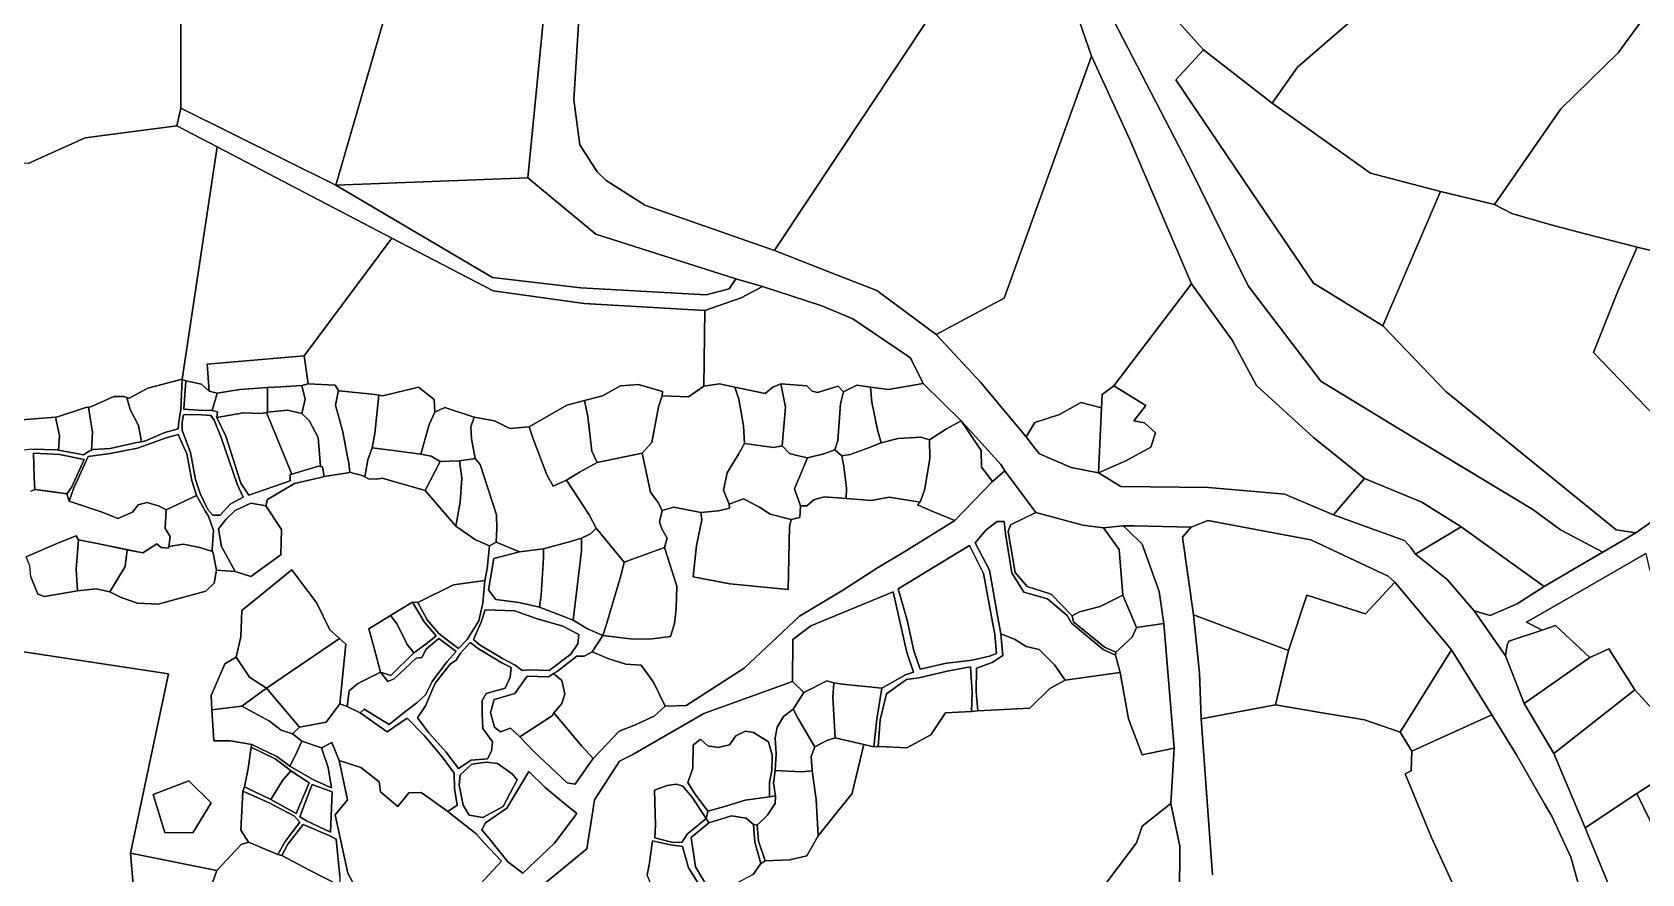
# Model space of a CAD drawing. Extents: x 542555 to 550520, y 1840485 to 1846995.
# Drawn here: x 547141.3 to 547558.7, y 1841483.7 to 1841702.1 of the extents above; entities that cross this region are included whole.
import ezdxf

# ---------------------------------------------------------------- set-up
doc = ezdxf.new("R2010")
doc.units = 0
doc.layers.add('Level 30', color=7, linetype='Continuous')

msp = doc.modelspace()

# ---------------------------------------------------------------- linework, layer by layer
at = {"layer": 'Level 30'}
for points in [[(547469.4, 1841693.05), (547462.83, 1841683.69), (547445.04, 1841697.53), (547431.75, 1841712.38), (547418.9, 1841729.11), (547439.55, 1841739.29), (547443.92, 1841746.1), (547463.55, 1841745.34), (547478.51, 1841751.65), (547480.71, 1841764.69), (547486.27, 1841768.24), (547498.03, 1841772.36), (547502.6, 1841760.8), (547507.49, 1841758.94), (547517.17, 1841738.25), (547502.36, 1841724.48), (547486.57, 1841707.92)], [(547537.66, 1841682.23), (547520.51, 1841657.37), (547506.45, 1841660.73), (547488.35, 1841665.53), (547462.83, 1841683.69), (547469.4, 1841693.05), (547486.57, 1841707.92), (547502.36, 1841724.48), (547517.17, 1841738.25), (547528.83, 1841736.69), (547537.81, 1841746.08), (547552.45, 1841736.57), (547571.64, 1841722.09), (547562.63, 1841710.69), (547552.53, 1841696.76)], [(547334.2419, 1841646.1311), (547333.81, 1841645.48), (547300.18, 1841657.24), (547300.1195, 1841657.2786), (547290.15, 1841663.64), (547287.83, 1841665.89), (547283.29, 1841672.9), (547281.73, 1841684.57), (547284.1, 1841722.54), (547310.6, 1841734.8), (547342.53, 1841722.97), (547362.21, 1841718.19), (547361.54, 1841739.19), (547368.69, 1841738.69), (547381.28, 1841743.89), (547395.73, 1841743.39), (547397.34, 1841741.25)], [(547181.95, 1841739.06), (547179.83, 1841722.5), (547179.82, 1841682.4), (547178.8, 1841677.82), (547155.03, 1841674.68), (547140.29, 1841668.06), (547107.92, 1841670.84), (547091.6, 1841674.66), (547113.89, 1841706.18), (547123.53, 1841727.73), (547130.21, 1841735.71)], [(547393.3, 1841633.13), (547375.67, 1841623.64), (547360.34, 1841635.07), (547349.8765, 1841639.1757), (547333.81, 1841645.48), (547334.2419, 1841646.1311), (547397.34, 1841741.25), (547401.34, 1841738.3), (547415.99, 1841695.92)], [(547586.75, 1841740.06), (547597.66, 1841726.69), (547609.06, 1841711.32), (547603.03, 1841707.77), (547597.8, 1841705.19), (547593.24, 1841699.81), (547590.44, 1841696.43), (547582.75, 1841682.58), (547576.02, 1841671.16), (547568.74, 1841643.68), (547557.51, 1841646.32), (547543.69, 1841649.86), (547534.85, 1841652.22), (547524.99, 1841655.06), (547520.51, 1841657.37), (547537.66, 1841682.23), (547552.53, 1841696.76), (547562.63, 1841710.69), (547571.64, 1841722.09)], [(547236.27, 1841718.56), (547220.01, 1841662.39), (547179.82, 1841682.4), (547179.83, 1841722.5), (547205.96, 1841719.84), (547206.28, 1841724.12)], [(547236.27, 1841718.56), (547273.94, 1841706.57), (547269.84, 1841664.35), (547220.01, 1841662.39)], [(547441.92, 1841636.82), (547421.77, 1841610.34), (547418.73, 1841608.09), (547418.6, 1841604.66), (547413.25, 1841605.99), (547407.7, 1841602.93), (547401.32, 1841600.82), (547399.03, 1841597.08), (547387.17, 1841611.26), (547375.67, 1841623.64), (547393.3, 1841633.13), (547415.99, 1841695.92), (547426.14, 1841673.87)], [(547506.45, 1841660.73), (547491.55, 1841625.91), (547473.56, 1841636.95), (547457.61, 1841660.44), (547437.87, 1841689.7), (547445.04, 1841697.53), (547462.83, 1841683.69), (547488.35, 1841665.53)], [(547323.74, 1841638.12), (547330.64, 1841636.11), (547325.18, 1841633.15), (547315.72, 1841629.91), (547284.4, 1841631.73), (547260.86, 1841634.98), (547234.58, 1841648.7), (547189.3, 1841672.34), (547178.8, 1841677.82), (547179.82, 1841682.4), (547220.01, 1841662.39), (547260.67, 1841638.48), (547283.59, 1841635.76), (547316.1, 1841633.95), (547322.01, 1841635.48)], [(547234.58, 1841648.7), (547211.8, 1841618.12), (547186.66, 1841616.01), (547187.15, 1841608.92), (547185.18, 1841610.79), (547181.14, 1841611.64), (547180.15, 1841612.04), (547189.3, 1841672.34)], [(547323.74, 1841638.12), (547322.01, 1841635.48), (547316.1, 1841633.95), (547283.59, 1841635.76), (547260.67, 1841638.48), (547220.01, 1841662.39), (547269.84, 1841664.35), (547287.45, 1841649.71)], [(547557.51, 1841646.32), (547552.44, 1841634.87), (547546.14, 1841618.99), (547564.42, 1841600.04), (547571.74, 1841595.56), (547574.99, 1841589.67), (547572.82, 1841580.72), (547566.76, 1841578.93), (547557.11, 1841572.16), (547552.06, 1841573.02), (547507.85, 1841608.85), (547491.55, 1841625.91), (547506.45, 1841660.73), (547520.51, 1841657.37), (547524.99, 1841655.06), (547534.85, 1841652.22), (547543.69, 1841649.86)], [(547315.72, 1841629.91), (547315.47, 1841610.25), (547311.49, 1841607.52), (547304.69, 1841607.73), (547304.75, 1841608.86), (547298.49, 1841610.7), (547293.86, 1841610.31), (547289.16, 1841607.74), (547284.52, 1841606.58), (547279.98, 1841605.29), (547270.2, 1841599.67), (547265.18, 1841599.28), (547261.21, 1841601.24), (547255.89, 1841602.2), (547248.28, 1841604.74), (547245.68, 1841603.54), (547245.57, 1841606.79), (547241.47, 1841609.97), (547232.21, 1841607.71), (547231.22, 1841607.89), (547230.25, 1841608.06), (547220.94, 1841609.04), (547220.75, 1841609.2), (547220.56, 1841609.37), (547219.86, 1841610.56), (547212.85, 1841610.9), (547211.8, 1841618.12), (547234.58, 1841648.7), (547260.86, 1841634.98), (547284.4, 1841631.73)], [(547635.38, 1841604.16), (547635.1, 1841600.86), (547631.46, 1841587.15), (547627.13, 1841582.62), (547622.93, 1841580.98), (547620.76, 1841567.5), (547584.35, 1841578.54), (547572.82, 1841580.72), (547574.99, 1841589.67), (547571.74, 1841595.56), (547564.42, 1841600.04), (547546.14, 1841618.99), (547552.44, 1841634.87), (547557.51, 1841646.32), (547568.74, 1841643.68), (547577.36, 1841641.57), (547591.26, 1841637.88), (547608.34, 1841632.83), (547616.19, 1841629.4), (547625.74, 1841618.31)], [(547369.3074, 1841617.056), (547372.36, 1841610.96), (547363.33, 1841609.42), (547358.65, 1841609.98), (547355.13, 1841610.51), (547351.66, 1841608.81), (547350.26, 1841610.29), (547344.91, 1841608.61), (547343.59, 1841608.97), (547342.14, 1841610.31), (547335.44, 1841610.88), (547333.38, 1841610.03), (547331.38, 1841608.39), (547323.52, 1841610.03), (547319.49, 1841610.89), (547315.47, 1841610.25), (547315.72, 1841629.91), (547325.18, 1841633.15), (547330.64, 1841636.11), (547346.04, 1841631.11), (547354.13, 1841627.7), (547368.0126, 1841618.3236), (547369.01, 1841617.65)], [(547479.6125, 1841577.9453), (547478.72, 1841576.9), (547466.9173, 1841581.9248), (547466.13, 1841582.26), (547460.3515, 1841582.7481), (547454.2813, 1841583.2609), (547446.36, 1841583.93), (547423.63, 1841584.2), (547417.79, 1841587.73), (547424.88, 1841590.88), (547431.4, 1841594.47), (547432.62, 1841598.18), (547429.71, 1841600.78), (547426.96, 1841601.26), (547430.12, 1841605.28), (547421.77, 1841610.34), (547441.92, 1841636.82), (547452.45, 1841622.19), (547458.77, 1841610.42), (547473.59, 1841596.91), (547486.78, 1841586.34)], [(547212.85, 1841610.9), (547211.18, 1841610.46), (547205.79, 1841610.08), (547202.29, 1841609.9), (547195.17, 1841609.36), (547189.27, 1841608.47), (547187.15, 1841608.92), (547186.66, 1841616.01), (547211.8, 1841618.12)], [(547165.86, 1841607.35), (547166.44, 1841607.17), (547171.32, 1841609.76), (547180.15, 1841612.04), (547180, 1841608.29), (547179.81, 1841604.11), (547179.35, 1841601.09), (547179.19, 1841599.17), (547175.7, 1841598.2), (547170.64, 1841596.05), (547169.64, 1841595.85), (547168.88, 1841600.08), (547166.69, 1841604.24)], [(547189.27, 1841608.47), (547187.99, 1841603.98), (547184.34, 1841604.02), (547180.65, 1841604.28), (547181.14, 1841611.64), (547185.18, 1841610.79), (547187.15, 1841608.92)], [(547202.29, 1841609.9), (547202.29, 1841603.47), (547202.06, 1841603.45), (547200.77, 1841603.2), (547196.08, 1841603.37), (547189.21, 1841602.16), (547189.33, 1841603.56), (547187.99, 1841603.98), (547189.27, 1841608.47), (547195.17, 1841609.36)], [(547211.18, 1841610.46), (547212.09, 1841606.87), (547211.23, 1841603.14), (547207.52, 1841604.03), (547202.29, 1841603.47), (547202.29, 1841609.9), (547205.79, 1841610.08)], [(547223.13, 1841587.73), (547216.98, 1841586.84), (547216.6, 1841589.33), (547216.1, 1841589.39), (547215.43, 1841596.95), (547213.15, 1841601.35), (547211.23, 1841603.14), (547212.09, 1841606.87), (547211.18, 1841610.46), (547212.85, 1841610.9), (547219.86, 1841610.56), (547220.56, 1841609.37), (547220.75, 1841609.2), (547219.98, 1841605.34), (547221.81, 1841598.41), (547222.9, 1841592.82), (547223.44, 1841590.28), (547223.67, 1841587.95)], [(547220.75, 1841609.2), (547220.94, 1841609.04), (547230.25, 1841608.06), (547231.22, 1841607.89), (547230.14, 1841597.99), (547229.43, 1841594.27), (547228.35, 1841591.14), (547227.54, 1841586.69), (547226.57, 1841587.18), (547224.15, 1841587.79), (547223.67, 1841587.95), (547223.44, 1841590.28), (547222.9, 1841592.82), (547221.81, 1841598.41), (547219.98, 1841605.34)], [(547231.22, 1841607.89), (547232.21, 1841607.71), (547241.47, 1841609.97), (547245.57, 1841606.79), (547245.68, 1841603.54), (547244.22, 1841600.33), (547242.04, 1841592.61), (547234.31, 1841593.69), (547229.43, 1841594.27), (547230.14, 1841597.99)], [(547284.52, 1841606.58), (547289.16, 1841607.74), (547293.86, 1841610.31), (547298.49, 1841610.7), (547304.75, 1841608.86), (547304.69, 1841607.73), (547303.73, 1841604.9), (547302.02, 1841595.67), (547299.47, 1841592.88), (547287.79, 1841590.45), (547286.38, 1841593.36), (547285.35, 1841602.38)], [(547320.54, 1841583.29), (547322.06, 1841579.65), (547322.08, 1841578.56), (547319.25, 1841577.94), (547314.72, 1841577.48), (547307.67, 1841578.87), (547304.69, 1841577.96), (547303.53, 1841580.14), (547301.62, 1841582.74), (547299.47, 1841592.88), (547302.02, 1841595.67), (547303.73, 1841604.9), (547304.69, 1841607.73), (547311.49, 1841607.52), (547315.47, 1841610.25), (547319.49, 1841610.89), (547323.52, 1841610.03), (547324.52, 1841606.92), (547325.77, 1841599.93), (547325.99, 1841595.35), (547324.48, 1841592.6), (547321.48, 1841587.81)], [(547335.44, 1841610.88), (547336.6, 1841604.85), (547335.75, 1841594.78), (547333.51, 1841594.31), (547325.99, 1841595.35), (547325.77, 1841599.93), (547324.52, 1841606.92), (547323.52, 1841610.03), (547331.38, 1841608.39), (547333.38, 1841610.03)], [(547335.44, 1841610.88), (547342.14, 1841610.31), (547343.59, 1841608.97), (547344.91, 1841608.61), (547350.26, 1841610.29), (547351.66, 1841608.81), (547350.86, 1841605.69), (547350.19, 1841596.18), (547349.39, 1841593.71), (547346.6, 1841592.71), (547342.36, 1841591.64), (547340.03, 1841592.18), (547337.69, 1841592.78), (547335.75, 1841594.78), (547336.6, 1841604.85)], [(547353.4, 1841592.5), (547351.22, 1841592.17), (547349.39, 1841593.71), (547350.19, 1841596.18), (547350.86, 1841605.69), (547351.66, 1841608.81), (547355.13, 1841610.51), (547358.65, 1841609.98), (547359.01, 1841606.15), (547360.48, 1841598.89), (547361.44, 1841595.58), (547358.16, 1841594.26)], [(547378.4, 1841599.17), (547373.99, 1841596.32), (547371.71, 1841597.05), (547365.85, 1841596.66), (547361.44, 1841595.58), (547360.48, 1841598.89), (547359.01, 1841606.15), (547358.65, 1841609.98), (547363.33, 1841609.42), (547372.36, 1841610.96), (547382.22, 1841601.27)], [(547421.77, 1841610.34), (547430.12, 1841605.28), (547426.96, 1841601.26), (547429.71, 1841600.78), (547432.62, 1841598.18), (547431.4, 1841594.47), (547424.88, 1841590.88), (547417.79, 1841587.73), (547418.6, 1841604.66), (547418.73, 1841608.09)], [(547155.89, 1841604.81), (547156.9, 1841598.2), (547156.68, 1841593.63), (547156.09, 1841593.36), (547154.6, 1841592.47), (547148.13, 1841593.63), (547148.35, 1841597.42), (547147.38, 1841602.25), (547147.85, 1841602.26), (547155.23, 1841604.76)], [(547165.86, 1841607.35), (547166.69, 1841604.24), (547168.88, 1841600.08), (547169.64, 1841595.85), (547168.41, 1841595.6), (547161.49, 1841594.07), (547157.13, 1841593.83), (547156.68, 1841593.63), (547156.9, 1841598.2), (547155.89, 1841604.81), (547156.47, 1841604.86), (547162.43, 1841607.59), (547165.1, 1841607.58)], [(547211.23, 1841603.14), (547213.15, 1841601.35), (547215.43, 1841596.95), (547216.1, 1841589.39), (547215.55, 1841589.46), (547208.63, 1841587.43), (547202.06, 1841603.45), (547202.29, 1841603.47), (547207.52, 1841604.03)], [(547256.19, 1841591.53), (547252.08, 1841590.86), (547247.07, 1841590.67), (547244.72, 1841592.06), (547242.04, 1841592.61), (547244.22, 1841600.33), (547245.68, 1841603.54), (547248.28, 1841604.74), (547255.89, 1841602.2), (547255.05, 1841599.69), (547255.26, 1841596.59)], [(547283.25, 1841587.98), (547279.89, 1841585.88), (547276.43, 1841584.34), (547274.75, 1841587.29), (547271.25, 1841596.6), (547270.2, 1841599.67), (547279.98, 1841605.29), (547284.52, 1841606.58), (547285.35, 1841602.38), (547286.38, 1841593.36), (547287.79, 1841590.45)], [(547418.6, 1841604.66), (547417.79, 1841587.73), (547410.73, 1841589.17), (547402.49, 1841592.66), (547401.22, 1841594.25), (547399.03, 1841597.08), (547401.32, 1841600.82), (547407.7, 1841602.93), (547413.25, 1841605.99)], [(547148.35, 1841597.42), (547148.13, 1841593.63), (547147.74, 1841593.74), (547141.18, 1841593.89), (547137.75, 1841593.49), (547137.46, 1841601.44), (547147.38, 1841602.25)], [(547194.42, 1841584.87), (547196.02, 1841581.43), (547192.63, 1841579.6), (547190.04, 1841576.8), (547188.14, 1841576.81), (547186.88, 1841578.3), (547184.88, 1841582.41), (547183.68, 1841586.08), (547182.37, 1841593.02), (547180.23, 1841598.83), (547180.21, 1841601.03), (547180.57, 1841602.85), (547183.99, 1841602.95), (547187.64, 1841602.65), (547188.5, 1841601.47), (547190.28, 1841596.98)], [(547196.02, 1841581.43), (547194.42, 1841584.87), (547190.28, 1841596.98), (547188.5, 1841601.47), (547187.64, 1841602.65), (547183.99, 1841602.95), (547180.57, 1841602.85), (547180.21, 1841601.03), (547180.23, 1841598.83), (547182.37, 1841593.02), (547183.68, 1841586.08), (547184.88, 1841582.41), (547186.88, 1841578.3), (547188.14, 1841576.81), (547190.04, 1841576.8), (547192.63, 1841579.6)], [(547202.06, 1841603.45), (547208.63, 1841587.43), (547208.22, 1841587.31), (547208.23, 1841585.67), (547197.51, 1841582.01), (547195.37, 1841585.11), (547191.47, 1841597.25), (547189.21, 1841602.16), (547196.08, 1841603.37), (547200.77, 1841603.2)], [(547279.89, 1841585.88), (547285.72, 1841576.87), (547287.52, 1841573.43), (547286.06, 1841571.92), (547283.73, 1841570.82), (547280.89, 1841569.92), (547273.88, 1841568.02), (547267.68, 1841567.25), (547261.62, 1841569.75), (547261.78, 1841573.3), (547261.69, 1841576.88), (547257.5, 1841589.95), (547256.19, 1841591.53), (547255.26, 1841596.59), (547255.05, 1841599.69), (547255.89, 1841602.2), (547261.21, 1841601.24), (547265.18, 1841599.28), (547270.2, 1841599.67), (547271.25, 1841596.6), (547274.75, 1841587.29), (547276.43, 1841584.34)], [(547390.29, 1841585.49), (547380.59, 1841575.44), (547374.83, 1841577.75), (547370.87, 1841579.46), (547371.6, 1841580.19), (547372.73, 1841583.59), (547374.11, 1841591.49), (547373.99, 1841596.32), (547378.4, 1841599.17), (547382.22, 1841601.27), (547387.34, 1841593.6), (547387.49, 1841589.2)], [(547382.22, 1841601.27), (547384.2518, 1841599.0268), (547392.5, 1841589.92), (547392.6395, 1841589.6936), (547393.48, 1841588.33), (547390.29, 1841585.49), (547387.49, 1841589.2), (547387.34, 1841593.6)], [(547183.88, 1841581.92), (547176.06, 1841578.14), (547174.03, 1841579.25), (547171.06, 1841580.11), (547168.77, 1841579.45), (547167.31, 1841577.53), (547163.47, 1841575.89), (547159.42, 1841577.59), (547150.9, 1841580.45), (547152.14, 1841583.84), (547155.82, 1841592.01), (547161.52, 1841592.78), (547168.63, 1841594.16), (547176.05, 1841596.84), (547179.14, 1841597.74), (547181.42, 1841592.7), (547182.7, 1841585.75)], [(547373.99, 1841596.32), (547374.11, 1841591.49), (547372.73, 1841583.59), (547371.6, 1841580.19), (547363.52, 1841581.49), (547358.86, 1841580.6), (547352.4, 1841581.09), (547352.44, 1841583.81), (547351.78, 1841589.4), (547351.22, 1841592.17), (547353.4, 1841592.5), (547358.16, 1841594.26), (547361.44, 1841595.58), (547365.85, 1841596.66), (547371.71, 1841597.05)], [(547148.41, 1841592.55), (547154.74, 1841591.2), (547151.6, 1841584.15), (547150.28, 1841582.29), (547146.17, 1841582.96), (547141.97, 1841583.41), (547141.81, 1841586.63), (547141.63, 1841592.88)], [(547247.07, 1841590.67), (547243.23, 1841583.16), (547232.07, 1841586.35), (547230.7, 1841586.1), (547228.5, 1841586.2), (547227.54, 1841586.69), (547228.35, 1841591.14), (547229.43, 1841594.27), (547234.31, 1841593.69), (547242.04, 1841592.61), (547244.72, 1841592.06)], [(547261.78, 1841573.3), (547261.62, 1841569.75), (547259.89, 1841568.83), (547256.28, 1841570.39), (547251.14, 1841573.94), (547252.32, 1841580.19), (547252.68, 1841586.39), (547252.08, 1841590.86), (547256.19, 1841591.53), (547257.5, 1841589.95), (547261.69, 1841576.88)], [(547305.93, 1841570.84), (547305.29, 1841568.36), (547294.79, 1841564.61), (547292.42, 1841567.53), (547287.52, 1841573.43), (547285.72, 1841576.87), (547279.89, 1841585.88), (547283.25, 1841587.98), (547287.79, 1841590.45), (547299.47, 1841592.88), (547301.62, 1841582.74), (547303.53, 1841580.14), (547304.69, 1841577.96), (547304, 1841575.02), (547304.6, 1841573.26)], [(547335.75, 1841594.78), (547337.69, 1841592.78), (547340.03, 1841592.18), (547342.36, 1841591.64), (547338.99, 1841583.64), (547340.56, 1841579.22), (547340.32, 1841576.2), (547338.15, 1841575.7), (547332.65, 1841577.02), (547329.91, 1841578.87), (547325.75, 1841581), (547322.06, 1841579.65), (547320.54, 1841583.29), (547321.48, 1841587.81), (547324.48, 1841592.6), (547325.99, 1841595.35), (547333.51, 1841594.31)], [(547352.44, 1841583.81), (547352.4, 1841581.09), (547346.69, 1841581.54), (547343.99, 1841580.77), (547342.16, 1841579.21), (547340.56, 1841579.22), (547338.99, 1841583.64), (547342.36, 1841591.64), (547346.6, 1841592.71), (547349.39, 1841593.71), (547351.22, 1841592.17), (547351.78, 1841589.4)], [(547252.08, 1841590.86), (547252.68, 1841586.39), (547252.32, 1841580.19), (547251.14, 1841573.94), (547243.23, 1841583.16), (547247.07, 1841590.67)], [(547141.97, 1841583.41), (547146.17, 1841582.96), (547150.28, 1841582.29)], [(547511.83, 1841573.79), (547499.98, 1841566.65), (547498.82, 1841568.4), (547497.15, 1841570.22), (547489.4363, 1841573.0159), (547478.72, 1841576.9), (547479.6125, 1841577.9453), (547486.78, 1841586.34), (547501.63, 1841580.17)], [(547188.32, 1841572.85), (547187.94, 1841567.84), (547188.07, 1841567.39), (547184.79, 1841568.39), (547180.41, 1841569.22), (547176.7408, 1841568.6801), (547176.81, 1841569.1), (547177.11, 1841571.22), (547175.77, 1841573.31), (547176.06, 1841578.14), (547183.88, 1841581.92), (547186.2, 1841577.7), (547187, 1841576.57)], [(547201.92, 1841579.19), (547205.99, 1841573.06), (547205.74, 1841566.5), (547197.98, 1841560.85), (547193.92, 1841562.15), (547190.41, 1841568.68), (547189.61, 1841573.21), (547191.64, 1841575.78), (547193.94, 1841577.98), (547198.03, 1841579.91)], [(547371.6, 1841580.19), (547370.87, 1841579.46), (547374.83, 1841577.75), (547380.59, 1841575.44), (547368.05, 1841567.64), (547360.52, 1841563.16), (547351.71, 1841557.41), (547340.24, 1841550.57), (547325.89, 1841537.05), (547310.92, 1841527.39), (547305.43, 1841527.25), (547302.45, 1841533.43), (547299.25, 1841537.85), (547295.28, 1841538.13), (547290.8, 1841539.5), (547286.48, 1841541.33), (547289.26, 1841545.58), (547296.32, 1841544.66), (547301.36, 1841544.6), (547306.8, 1841545.27), (547307.86, 1841548.71), (547308.27, 1841552.58), (547308.49, 1841558.34), (547305.29, 1841568.36), (547305.93, 1841570.84), (547304.6, 1841573.26), (547304, 1841575.02), (547304.69, 1841577.96), (547307.67, 1841578.87), (547314.72, 1841577.48), (547314.96, 1841575.57), (547313.59, 1841568.9), (547312.7, 1841560.76), (547322.22, 1841558.95), (547337.35, 1841557.53), (547337.67, 1841573.83), (547338.15, 1841575.7), (547340.32, 1841576.2), (547340.56, 1841579.22), (547342.16, 1841579.21), (547343.99, 1841580.77), (547346.69, 1841581.54), (547352.4, 1841581.09), (547358.86, 1841580.6), (547363.52, 1841581.49)], [(547314.96, 1841575.57), (547314.72, 1841577.48), (547319.25, 1841577.94), (547322.08, 1841578.56), (547322.06, 1841579.65), (547325.75, 1841581), (547329.91, 1841578.87), (547332.65, 1841577.02), (547338.15, 1841575.7), (547337.67, 1841573.83), (547337.35, 1841557.53), (547322.22, 1841558.95), (547312.7, 1841560.76), (547313.59, 1841568.9)], [(547422.23, 1841540.48), (547423.43, 1841535.95), (547418.99, 1841535.4), (547409.16, 1841533.97), (547406.42, 1841537.98), (547402.38, 1841541.91), (547399.06, 1841542.73), (547396.06, 1841544.64), (547392.5, 1841546), (547391.7436, 1841550.2556), (547389.56, 1841562.54), (547385.8, 1841569.63), (547388.66, 1841572.94), (547391.55, 1841575.16), (547393.34, 1841575.13), (547393.71, 1841571.93), (547395.37, 1841561.79), (547398.44, 1841556.82), (547399.6779, 1841556.4655), (547404.62, 1841555.05), (547409.65, 1841550.79), (547410.84, 1841548.75), (547419.01, 1841541.91)], [(547412.92, 1841551.71), (547410.94, 1841550.7), (547405.53, 1841556.32), (547401.4454, 1841557.6026), (547399.32, 1841558.27), (547396.19, 1841561.93), (547394.36, 1841572.58), (547394.95, 1841574.29), (547401.56, 1841577.51), (547413.74, 1841574.18), (547419.07, 1841573.46), (547421.3147, 1841570.3859), (547423.13, 1841567.9), (547424.09, 1841556.04), (547418.25, 1841553.13)], [(547471.82, 1841556.03), (547467.06, 1841541.63), (547442.41, 1841550.91), (547439.62, 1841571.04), (547441.8, 1841573.71), (547446.15, 1841575.36), (547472.86, 1841570.37), (547492.94, 1841560.93), (547494.66, 1841559.39), (547487.07, 1841551.15)], [(547139.73, 1841565.98), (547148.09, 1841569.59), (547152.66, 1841571.39), (547153.33, 1841570.39), (547152.7, 1841562.79), (547153.03, 1841557.14), (547144.5, 1841555.66), (547142.73, 1841556.31), (547140.97, 1841560.82), (547140.69, 1841563.61)], [(547273.88, 1841568.02), (547280.89, 1841569.92), (547283.73, 1841570.82), (547283.73, 1841567.51), (547281.55, 1841549.53), (547272.85, 1841552.9), (547273.31, 1841556.03), (547273.89, 1841565.68)], [(547290.22, 1841548.51), (547289.26, 1841545.58), (547285.26, 1841547.33), (547281.55, 1841549.53), (547283.73, 1841567.51), (547283.73, 1841570.82), (547286.06, 1841571.92), (547287.52, 1841573.43), (547292.42, 1841567.53), (547294.79, 1841564.61), (547293.9, 1841561.08)], [(547434.75, 1841548.66), (547427.66, 1841547.63), (547424.09, 1841556.04), (547423.13, 1841567.9), (547421.3147, 1841570.3859), (547419.07, 1841573.46), (547424.2, 1841574.06), (547425.3214, 1841572.9637), (547429.11, 1841569.26), (547433.54, 1841557)], [(547519.41, 1841550.79), (547515.24, 1841552), (547508.23, 1841560.1), (547499.98, 1841566.65), (547511.83, 1841573.79), (547533.39, 1841558.31), (547526.33, 1841553.76)], [(547158.97, 1841569.27), (547165.9, 1841567.79), (547165.38, 1841563.45), (547161.47, 1841556.93), (547157.9, 1841557.7), (547153.03, 1841557.14), (547152.7, 1841562.79), (547153.33, 1841570.39)], [(547170.03, 1841566.99), (547165.9, 1841567.79), (547158.97, 1841569.27)], [(547164.41, 1841555.41), (547161.47, 1841556.93), (547165.38, 1841563.45), (547165.9, 1841567.79), (547170.03, 1841566.99), (547173.65, 1841569.34), (547174.75, 1841568.38), (547176.67, 1841568.25), (547176.7408, 1841568.6801), (547180.41, 1841569.22), (547184.79, 1841568.39), (547188.07, 1841567.39), (547188.2, 1841566.95), (547189.1, 1841562.49), (547188.48, 1841559.16), (547186.32, 1841557.07), (547173.96, 1841553.71), (547168.65, 1841553.92)], [(547273.88, 1841568.02), (547273.89, 1841565.68), (547273.31, 1841556.03), (547272.85, 1841552.9), (547267.46, 1841554.12), (547261.57, 1841554.91), (547259.66, 1841557.38), (547261.05, 1841565.54), (547267.68, 1841567.25)], [(547296.32, 1841544.66), (547289.26, 1841545.58), (547290.22, 1841548.51), (547293.9, 1841561.08), (547294.79, 1841564.61), (547305.29, 1841568.36), (547308.49, 1841558.34), (547308.27, 1841552.58), (547307.86, 1841548.71), (547306.8, 1841545.27), (547301.36, 1841544.6)], [(547390.91, 1841545.93), (547391.37, 1841540.9), (547389.51, 1841540.2), (547385.05, 1841539.16), (547378.5081, 1841538.3904), (547378.42, 1841538.38), (547371.6, 1841536.8), (547369.89, 1841541.56), (547368.18, 1841549.55), (547365.84, 1841557.65), (547384.37, 1841568.91), (547387.96, 1841561.64), (547390.3349, 1841548.9928)], [(547391.37, 1841540.9), (547390.91, 1841545.93), (547390.3349, 1841548.9928), (547387.96, 1841561.64), (547384.37, 1841568.91), (547365.84, 1841557.65), (547368.18, 1841549.55), (547369.89, 1841541.56), (547371.6, 1841536.8), (547378.42, 1841538.38), (547378.5081, 1841538.3904), (547385.05, 1841539.16), (547389.51, 1841540.2)], [(547220.99, 1841544.79), (547202.1, 1841531.94), (547197.63, 1841534.73), (547194.15, 1841539.98), (547195.43, 1841545.23), (547195.64, 1841552.05), (547208.66, 1841562.62), (547215.12, 1841553.95), (547218.52, 1841547.03)], [(547241.28, 1841554.09), (547250.55, 1841558.75), (547258.71, 1841559.86), (547258.16, 1841553.92), (547257.11, 1841549.35), (547254.12, 1841544.51), (547251.88, 1841542.19), (547249.79, 1841543.78), (547246.75, 1841546.04), (547243.71, 1841549.6)], [(547509.34, 1841541.81), (547495.99, 1841520.51), (547486.8, 1841523.64), (547475.32, 1841525.57), (547463.7, 1841527.61), (547467.06, 1841541.63), (547471.82, 1841556.03), (547487.07, 1841551.15), (547494.66, 1841559.39)], [(547242.95, 1841549.09), (547246.04, 1841545.45), (547243.38, 1841543.34), (547240.27, 1841541.06), (547238.53, 1841543.2), (547235.9, 1841548.52), (547234.25, 1841550.75), (547239.94, 1841554.2)], [(547368.12, 1841541.15), (547369.86, 1841536.08), (547367.78, 1841535.35), (547361.6, 1841531.9), (547351.39, 1841532.91), (547349.21, 1841533.26), (547347.36, 1841533.83), (547341.36, 1841530.8), (547338.47, 1841533.61), (547338.55, 1841544.55), (547343.2, 1841548.04), (547364.53, 1841556.9)], [(547426.54, 1841545.15), (547422.34, 1841541.23), (547419.33, 1841542.55), (547411.34, 1841549.08), (547410.94, 1841550.7), (547412.92, 1841551.71), (547418.25, 1841553.13), (547424.09, 1841556.04), (547427.66, 1841547.63)], [(547234.25, 1841550.75), (547235.9, 1841548.52), (547238.53, 1841543.2), (547240.27, 1841541.06), (547234.26, 1841535.22), (547231.61, 1841536.08), (547230.01, 1841542.24), (547228.6, 1841547.32)], [(547278.92, 1841547.96), (547283.05, 1841545.81), (547282.77, 1841543.43), (547280.96, 1841540.76), (547275.35, 1841536.49), (547270.12, 1841536.63), (547268.33, 1841536.5), (547266.54, 1841537.9), (547263.28, 1841539.59), (547257.45, 1841543.03), (547255.75, 1841544.55), (547257.72, 1841549.01), (547258.79, 1841552.22), (547266.44, 1841551.96), (547272.02, 1841550)], [(547283.05, 1841545.81), (547278.92, 1841547.96), (547272.02, 1841550), (547266.44, 1841551.96), (547258.79, 1841552.22), (547257.72, 1841549.01), (547255.75, 1841544.55), (547257.45, 1841543.03), (547263.28, 1841539.59), (547266.54, 1841537.9), (547268.33, 1841536.5), (547270.12, 1841536.63), (547275.35, 1841536.49), (547280.96, 1841540.76), (547282.77, 1841543.43)], [(547467.06, 1841541.63), (547463.7, 1841527.61), (547444.43, 1841523.94), (547443.97, 1841535.86), (547442.41, 1841550.91)], [(547392.5, 1841546), (547396.06, 1841544.64), (547399.06, 1841542.73), (547402.38, 1841541.91), (547406.42, 1841537.98), (547409.16, 1841533.97), (547405.19, 1841531.81), (547399.98, 1841526.67), (547386.5, 1841526.05), (547386.12, 1841530.97), (547386.14, 1841537.09), (547390.24, 1841538.58), (547393.02, 1841540.41)], [(547425.59, 1841523.9), (547423.43, 1841535.95), (547422.23, 1841540.48), (547422.34, 1841541.23), (547426.54, 1841545.15), (547427.66, 1841547.63), (547434.75, 1841548.66), (547437.4, 1841516.36), (547429.15, 1841514.56)], [(547545.21, 1841539.82), (547528.15, 1841527.89), (547523.31, 1841540.25), (547523.54, 1841541.5), (547523.77, 1841543.16), (547524.24, 1841544.13), (547532.84, 1841546.98), (547536.35, 1841548.15)], [(547134.58, 1841542.03), (547176.61, 1841535.64), (547166.77, 1841489.11), (547167.72, 1841477.82), (547170.46, 1841460.44), (547156.46, 1841459.71), (547156.63, 1841457.01), (547147.08, 1841454.99), (547139.83, 1841451.16), (547097.75, 1841483.25), (547097.27, 1841516.53), (547096.53, 1841527.02), (547135.9, 1841528.05)], [(547222.64, 1841543.29), (547221.06, 1841527.87), (547217.56, 1841523.09), (547210.59, 1841521.78), (547202.1, 1841531.94), (547220.99, 1841544.79)], [(547249.5, 1841542.71), (547251.28, 1841541.45), (547248.86, 1841538.69), (547245.01, 1841533.66), (547243.33, 1841530.16), (547241.07, 1841528.08), (547237.81, 1841525.68), (547233.88, 1841522.44), (547227.35, 1841526.42), (547226.39, 1841525.47), (547222.98, 1841527.11), (547223.46, 1841531.19), (547225.77, 1841533.14), (547231.61, 1841536.08), (547233.53, 1841533.63), (547235.14, 1841534.33), (547240.85, 1841539.69), (547242.33, 1841539.85), (547243.45, 1841542.05), (547246.71, 1841544.75)], [(547259.05, 1841530.54), (547257.97, 1841528.67), (547258.02, 1841525.22), (547258.14, 1841521.39), (547260.62, 1841517.98), (547260.41, 1841515.53), (547259.34, 1841513.57), (547255.16, 1841513.2), (547251.88, 1841511.02), (547248.59, 1841515.39), (547244.16, 1841520.3), (547241.24, 1841524.21), (547243.27, 1841527.29), (547245.83, 1841533.2), (547249.78, 1841538.17), (547251.18, 1841539.04), (547252.35, 1841540.95), (547254.88, 1841543.79), (547257.07, 1841542.07), (547263.06, 1841538.49), (547265.46, 1841537.25), (547265.24, 1841534.75), (547263.99, 1841531.91)], [(547257.97, 1841528.67), (547259.05, 1841530.54), (547263.99, 1841531.91), (547265.24, 1841534.75), (547265.46, 1841537.25), (547263.06, 1841538.49), (547257.07, 1841542.07), (547254.88, 1841543.79), (547252.35, 1841540.95), (547251.18, 1841539.04), (547249.78, 1841538.17), (547245.83, 1841533.2), (547243.27, 1841527.29), (547241.24, 1841524.21), (547244.16, 1841520.3), (547248.59, 1841515.39), (547251.88, 1841511.02), (547255.16, 1841513.2), (547259.34, 1841513.57), (547260.41, 1841515.53), (547260.62, 1841517.98), (547258.14, 1841521.39), (547258.02, 1841525.22)], [(547519.8, 1841525), (547499.08, 1841515.53), (547495.99, 1841520.51), (547509.34, 1841541.81)], [(547556.85, 1841531.43), (547535.85, 1841514.92), (547528.15, 1841527.89), (547545.21, 1841539.82), (547550.12, 1841542.1)], [(547202.1, 1841531.94), (547195.69, 1841527.26), (547187.85, 1841526.28), (547187.71, 1841530.01), (547189.94, 1841535.15), (547191.23, 1841538.2), (547194.15, 1841539.98), (547197.63, 1841534.73)], [(547286.48, 1841541.33), (547290.8, 1841539.5), (547295.28, 1841538.13), (547299.25, 1841537.85), (547302.45, 1841533.43), (547305.43, 1841527.25), (547302.55, 1841524.65), (547297.27, 1841522.18), (547293.49, 1841520.76), (547287.16, 1841514.11), (547286.8, 1841513.64), (547283.86, 1841516.83), (547276.56, 1841525.47), (547278.68, 1841527.92), (547279.4, 1841530.41), (547278.61, 1841533.88), (547276.51, 1841535.69), (547277.39, 1841536.23), (547282.56, 1841540.19), (547284.47, 1841540.24)], [(547384.64, 1841537.46), (547385.05, 1841530.74), (547384.85, 1841525.81), (547378.12, 1841525.5), (547374.34, 1841519.8), (547368.13, 1841516.41), (547360.9323, 1841516.7481), (547360.68, 1841516.76), (547361.2, 1841523.72), (547362.83, 1841530.47), (547368.06, 1841534.18), (547371.23, 1841534.54), (547375.2875, 1841535.5032), (547378.56, 1841536.28)], [(547276.51, 1841535.69), (547278.61, 1841533.88), (547279.4, 1841530.41), (547278.68, 1841527.92), (547276.56, 1841525.47), (547276.13, 1841524.73), (547267.76, 1841519.3), (547265.31, 1841521.51), (547262.77, 1841520.54), (547261.15, 1841521.78), (547260.13, 1841525.58), (547261.11, 1841528.99), (547264.15, 1841529.82), (547266.45, 1841530.52), (547269.62, 1841535), (547275.17, 1841534.87)], [(547347.37, 1841518.34), (547344.25, 1841516.71), (547343.2, 1841518.39), (547339.63, 1841524.42), (547338.65, 1841526.48), (547341.36, 1841530.8), (547347.36, 1841533.83), (547349.21, 1841533.26), (547348.88, 1841529.44), (547349.5, 1841518.98)], [(547349.21, 1841533.26), (547351.39, 1841532.91), (547361.6, 1841531.9), (547360.32, 1841523.83), (547359.51, 1841516.64), (547356.97, 1841517.29), (547349.5, 1841518.98), (547348.88, 1841529.44)], [(547202.1, 1841531.94), (547210.59, 1841521.78), (547208.78, 1841520.02), (547205.88, 1841521.01), (547202.84, 1841523.37), (547195.69, 1841527.26)], [(547569.28, 1841512.19), (547557.38, 1841504.61), (547544.04, 1841495.62), (547535.85, 1841514.92), (547556.85, 1841531.43), (547569, 1841518.27)], [(547208.78, 1841520.02), (547211.23, 1841518.14), (547209.5, 1841514.31), (547208.13, 1841511.68), (547204.7, 1841514.17), (547198.28, 1841517.24), (547192.72, 1841518.19), (547188.37, 1841518.2), (547187.85, 1841526.28), (547195.69, 1841527.26), (547202.84, 1841523.37), (547205.88, 1841521.01)], [(547243.04, 1841519.51), (547247.62, 1841514.09), (547250.74, 1841509.81), (547250.82, 1841505.87), (547251.5, 1841501.55), (547249.12, 1841499.89), (547244.54, 1841503.15), (547242.16, 1841504.81), (547238.99, 1841504.75), (547236.12, 1841501.22), (547231.58, 1841505.02), (547231.27, 1841507.57), (547226.54, 1841511.3), (547220.86, 1841513.12), (547218.98, 1841517.83), (547216.32, 1841516.39), (547211.23, 1841518.14), (547208.78, 1841520.02), (547210.59, 1841521.78), (547217.56, 1841523.09), (547221.06, 1841527.87), (547222.98, 1841527.11), (547226.39, 1841525.47), (547233.37, 1841520.59), (547238.52, 1841524.1)], [(547276.56, 1841525.47), (547283.86, 1841516.83), (547286.8, 1841513.64), (547286.29, 1841512.99), (547282.09, 1841506.95), (547280.01, 1841507.31), (547271.48, 1841515.35), (547267.76, 1841519.3), (547276.13, 1841524.73)], [(547338.65, 1841526.48), (547339.63, 1841524.42), (547343.2, 1841518.39), (547344.25, 1841516.71), (547343.32, 1841514.21), (547343.52, 1841510.43), (547340.91, 1841510.19), (547333.98, 1841510.5), (547334.18, 1841514.83), (547333.97, 1841518.99), (547334.51, 1841521.8), (547336.1, 1841524.52)], [(547527.4, 1841459.14), (547523.28, 1841451.57), (547504.07, 1841493.29), (547497.29, 1841509.63), (547498.9, 1841510.41), (547499.08, 1841515.53), (547519.8, 1841525), (547526.2, 1841514.6), (547533.3819, 1841502.0965), (547535.35, 1841498.67), (547540.28, 1841488.07), (547546.21, 1841466.83), (547544.1901, 1841466.0042)], [(547332.45, 1841507.49), (547332.52, 1841503.69), (547326.18, 1841502.8), (547321.15, 1841501.29), (547316.51, 1841500), (547313.23, 1841504.39), (547311.31, 1841507.44), (547312.58, 1841511.14), (547312.66, 1841517.08), (547314.62, 1841518.64), (547316.47, 1841516.94), (547319.22, 1841516.53), (547322.08, 1841517.22), (547323.79, 1841519.54), (547326.28, 1841520.7), (547328.31, 1841520.37), (547332.23, 1841517.95), (547333.14, 1841514.55), (547333.09, 1841510.55)], [(547206.25, 1841507.95), (547203.17, 1841503.01), (547196.39, 1841506.26), (547197.34, 1841511.06), (547198.05, 1841516.56), (547204.32, 1841513.56), (547207.44, 1841511.25), (547208.34, 1841510.48)], [(547214.41, 1841507.99), (547208.13, 1841511.68), (547209.5, 1841514.31), (547211.23, 1841518.14), (547216.32, 1841516.39), (547218.02, 1841511.29), (547218.92, 1841506.06)], [(547350.2908, 1841500.0968), (547345.1, 1841493.62), (547344.59, 1841503), (547343.52, 1841510.43), (547343.32, 1841514.21), (547344.25, 1841516.71), (547347.37, 1841518.34), (547349.5, 1841518.98), (547356.97, 1841517.29), (547354.3454, 1841506.4412), (547353.9, 1841504.6)], [(547258.43, 1841491.87), (547262.99, 1841487), (547257.58, 1841481.17), (547255.54, 1841479.47), (547246.17, 1841474.42), (547243.77, 1841474.13), (547236.64, 1841478.97), (547234.73, 1841478.22), (547225.24, 1841480.01), (547223.17, 1841483.92), (547219.88, 1841499.07), (547223.04, 1841502.93), (547220.86, 1841513.12), (547226.54, 1841511.3), (547231.27, 1841507.57), (547231.58, 1841505.02), (547236.12, 1841501.22), (547238.99, 1841504.75), (547242.16, 1841504.81), (547244.54, 1841503.15), (547249.12, 1841499.89), (547256.43, 1841494.13)], [(547267.02, 1841508.1), (547263.47, 1841501.23), (547258.14, 1841498.37), (547254.62, 1841498.98), (547253.09, 1841501.56), (547252, 1841506.69), (547252.28, 1841509.44), (547255.31, 1841512.15), (547259.12, 1841512.71), (547262, 1841512.36), (547265.73, 1841509.66)], [(547263.47, 1841501.23), (547267.02, 1841508.1), (547265.73, 1841509.66), (547262, 1841512.36), (547259.12, 1841512.71), (547255.31, 1841512.15), (547252.28, 1841509.44), (547252, 1841506.69), (547253.09, 1841501.56), (547254.62, 1841498.98), (547258.14, 1841498.37)], [(547638.57, 1841432.17), (547622.02, 1841426.59), (547607.45, 1841430.58), (547605, 1841432.21), (547609.41, 1841453.78), (547594.72, 1841457.04), (547593.25, 1841422.2), (547579.82, 1841421.63), (547570.9, 1841476.92), (547557.38, 1841504.61), (547569.28, 1841512.19), (547573.28, 1841513.16), (547595.79, 1841487.1), (547610.37, 1841466.6), (547611.19, 1841463.98), (547632.51, 1841440.24)], [(547208.34, 1841510.48), (547213.1, 1841507.34), (547209.77, 1841499.35), (547203.17, 1841503.01), (547206.25, 1841507.95)], [(547282.55, 1841499.35), (547276.71, 1841491.69), (547268.52, 1841483.91), (547264.62, 1841486.86), (547259.84, 1841492.86), (547257.86, 1841495.17), (547258.88, 1841496.92), (547264.37, 1841500.79), (547270.05, 1841510.25), (547274.34, 1841506.1), (547278.95, 1841502.23)], [(547276.71, 1841491.69), (547282.55, 1841499.35), (547278.95, 1841502.23), (547274.34, 1841506.1), (547270.05, 1841510.25), (547264.37, 1841500.79), (547258.88, 1841496.92), (547257.86, 1841495.17), (547259.84, 1841492.86), (547264.62, 1841486.86), (547268.52, 1841483.91)], [(547337.78, 1841487.32), (547331.39, 1841487.08), (547329.65, 1841492.16), (547329.3, 1841496.38), (547331.89, 1841498.88), (547333.95, 1841502), (547334.04, 1841503.95), (547333.55, 1841507.28), (547333.98, 1841510.5), (547340.91, 1841510.19), (547343.52, 1841510.43), (547344.59, 1841503), (547345.1, 1841493.62), (547342.19, 1841488.4)], [(547181.93, 1841507.84), (547187.72, 1841502.11), (547182.95, 1841494.32), (547175.68, 1841494.46), (547172.67, 1841504.28)], [(547187.72, 1841502.11), (547181.93, 1841507.84), (547172.67, 1841504.28), (547175.68, 1841494.46), (547182.95, 1841494.32)], [(547206.92, 1841492.09), (547205, 1841488.74), (547197.42, 1841491.98), (547195.38, 1841495.02), (547195.9, 1841505.17), (547202.74, 1841502.16), (547209.28, 1841498.68), (547210.74, 1841497.13)], [(547212.67, 1841503.76), (547213.93, 1841506.86), (547219.06, 1841505), (547218.69, 1841494.5), (547212.47, 1841497.51), (547210.66, 1841498.52)], [(547213.93, 1841506.86), (547212.67, 1841503.76), (547210.66, 1841498.52), (547212.47, 1841497.51), (547218.69, 1841494.5), (547219.06, 1841505)], [(547316.1, 1841498.08), (547311.11, 1841494.02), (547309.76, 1841491.82), (547307.09, 1841491.9), (547302.74, 1841493.03), (547302.94, 1841496.31), (547302.66, 1841505.44), (547305.99, 1841506.64), (547308.38, 1841506.99), (547309.99, 1841506.47), (547312.39, 1841503.69)], [(547311.11, 1841494.02), (547316.1, 1841498.08), (547312.39, 1841503.69), (547309.99, 1841506.47), (547308.38, 1841506.99), (547305.99, 1841506.64), (547302.66, 1841505.44), (547302.94, 1841496.31), (547302.74, 1841493.03), (547307.09, 1841491.9), (547309.76, 1841491.82)], [(547332.52, 1841503.69), (547334.04, 1841503.95), (547333.95, 1841502), (547331.89, 1841498.88), (547329.3, 1841496.38), (547328.34, 1841496.54), (547326.43, 1841498.14), (547322.63, 1841498.76), (547316.78, 1841496.92), (547316.1, 1841498.08), (547316.51, 1841500), (547321.15, 1841501.29), (547326.18, 1841502.8)], [(547570.9, 1841476.92), (547552.4, 1841469.77), (547549.74, 1841481.81), (547544.04, 1841495.62), (547557.38, 1841504.61)], [(547436.55, 1841501.94), (547438.91, 1841490.93), (547438.79, 1841477.82), (547437.32, 1841465.21), (547433.56, 1841445.56), (547432.48, 1841431.61), (547407.64, 1841438.9), (547412.13, 1841449.13), (547408.51, 1841456.82), (547414.66, 1841469.58), (547409.91, 1841472.29), (547413.93, 1841473.53), (547427.64, 1841491.78), (547429.11, 1841496.07)], [(547220.1, 1841492.73), (547221.04, 1841483.05), (547221.01, 1841480.68), (547212.84, 1841484.89), (547206.02, 1841488.46), (547207.63, 1841491.45), (547211.53, 1841496.55), (547218.49, 1841493.61)], [(547330.23, 1841486.43), (547328.22, 1841483.54), (547323.68, 1841481.16), (547321.1, 1841477.35), (547317.35, 1841478.72), (547313.29, 1841485.5), (547312.15, 1841493.16), (547316.78, 1841496.92), (547322.63, 1841498.76), (547326.43, 1841498.14), (547328.34, 1841496.54), (547328.67, 1841491.98)], [(547331.39, 1841487.08), (547330.23, 1841486.43), (547328.67, 1841491.98), (547328.34, 1841496.54), (547329.3, 1841496.38), (547329.65, 1841492.16)], [(547186.67, 1841463.52), (547186.61, 1841477.22), (547189.19, 1841484.59), (547195.53, 1841491.36), (547197.42, 1841491.98), (547205, 1841488.74), (547206.02, 1841488.46), (547212.84, 1841484.89), (547221.01, 1841480.68), (547221.15, 1841476.12), (547208.5, 1841471.44), (547203.3, 1841468.5), (547199.13, 1841465.47)], [(547300.71, 1841459.33), (547297.48, 1841454.02), (547293.92, 1841455.21), (547290.69, 1841459.19), (547288.83, 1841462.12), (547286.44, 1841464.83), (547286.21, 1841472.23), (547285.96, 1841473.94), (547290.47, 1841477.26), (547297.37, 1841478.07), (547301.17, 1841478.95), (547301.62, 1841481.3), (547300.77, 1841483.47), (547301.27, 1841486.03), (547302.14, 1841492.27), (547306.85, 1841491.25), (547309.92, 1841490.81), (547311.45, 1841485.29), (547316.64, 1841477.1), (547321.62, 1841475.2), (547318.84, 1841469.76), (547314.24, 1841465.19)], [(547189.19, 1841484.59), (547186.61, 1841477.22), (547184.07, 1841476.87), (547167.72, 1841477.82), (547166.77, 1841489.11)]]:
    msp.add_lwpolyline(points, close=True, dxfattribs=at)
for points in [[(547420.58, 1841707.38), (547441.16, 1841667.65), (547456.58, 1841636.29), (547475.46, 1841611.59), (547495.19, 1841599.53), (547530.45, 1841578.28), (547537.63, 1841573), (547548.62, 1841567.2), (547542.6622, 1841563.7223), (547533.39, 1841558.31), (547511.83, 1841573.79), (547501.63, 1841580.17), (547486.78, 1841586.34), (547473.59, 1841596.91), (547458.77, 1841610.42), (547452.45, 1841622.19), (547441.92, 1841636.82), (547426.14, 1841673.87), (547415.99, 1841695.92), (547401.34, 1841738.3)], [(547284.1, 1841722.54), (547281.73, 1841684.57), (547283.29, 1841672.9), (547287.83, 1841665.89), (547290.15, 1841663.64), (547300.1195, 1841657.2786), (547300.18, 1841657.24), (547333.81, 1841645.48), (547349.8765, 1841639.1757), (547360.34, 1841635.07), (547375.67, 1841623.64), (547387.17, 1841611.26), (547399.03, 1841597.08), (547401.22, 1841594.25), (547402.49, 1841592.66), (547410.73, 1841589.17), (547417.79, 1841587.73), (547423.63, 1841584.2), (547446.36, 1841583.93), (547454.2813, 1841583.2609), (547460.3515, 1841582.7481), (547466.13, 1841582.26), (547466.9173, 1841581.9248), (547478.72, 1841576.9), (547489.4363, 1841573.0159), (547497.15, 1841570.22), (547498.82, 1841568.4), (547499.98, 1841566.65), (547508.23, 1841560.1), (547515.24, 1841552), (547523.31, 1841540.25), (547528.15, 1841527.89), (547535.85, 1841514.92), (547544.04, 1841495.62), (547549.74, 1841481.81)], [(547431.75, 1841712.38), (547445.04, 1841697.53), (547437.87, 1841689.7), (547457.61, 1841660.44), (547473.56, 1841636.95), (547491.55, 1841625.91), (547507.85, 1841608.85), (547552.06, 1841573.02), (547557.11, 1841572.16), (547548.62, 1841567.2), (547537.63, 1841573), (547530.45, 1841578.28), (547495.19, 1841599.53), (547475.46, 1841611.59), (547456.58, 1841636.29), (547441.16, 1841667.65), (547420.58, 1841707.38)], [(547546.21, 1841466.83), (547540.28, 1841488.07), (547535.35, 1841498.67), (547533.3819, 1841502.0965), (547526.2, 1841514.6), (547519.8, 1841525), (547509.34, 1841541.81), (547494.66, 1841559.39), (547492.94, 1841560.93), (547472.86, 1841570.37), (547446.15, 1841575.36), (547441.8, 1841573.71), (547426.9411, 1841574.0055), (547424.2, 1841574.06), (547419.07, 1841573.46), (547413.74, 1841574.18), (547401.56, 1841577.51), (547393.48, 1841588.33), (547392.6395, 1841589.6936), (547392.5, 1841589.92), (547384.2518, 1841599.0268), (547382.22, 1841601.27), (547372.36, 1841610.96), (547369.3074, 1841617.056), (547369.01, 1841617.65), (547368.0126, 1841618.3236), (547354.13, 1841627.7), (547346.04, 1841631.11), (547330.64, 1841636.11), (547323.74, 1841638.12), (547287.45, 1841649.71), (547269.84, 1841664.35), (547273.94, 1841706.57)], [(547140.29, 1841668.06), (547155.03, 1841674.68), (547178.8, 1841677.82), (547189.3, 1841672.34), (547180.15, 1841612.04), (547171.32, 1841609.76), (547166.44, 1841607.17), (547165.86, 1841607.35), (547165.1, 1841607.58), (547162.43, 1841607.59), (547156.47, 1841604.86), (547155.89, 1841604.81), (547155.23, 1841604.76), (547147.85, 1841602.26), (547147.38, 1841602.25), (547137.46, 1841601.44)], [(547141.18, 1841593.89), (547147.74, 1841593.74), (547148.13, 1841593.63), (547154.6, 1841592.47), (547156.09, 1841593.36), (547156.68, 1841593.63), (547157.13, 1841593.83), (547161.49, 1841594.07), (547168.41, 1841595.6), (547169.64, 1841595.85), (547170.64, 1841596.05), (547175.7, 1841598.2), (547179.19, 1841599.17), (547179.35, 1841601.09), (547179.81, 1841604.11), (547180, 1841608.29), (547180.15, 1841612.04), (547181.14, 1841611.64), (547180.65, 1841604.28), (547184.34, 1841604.02), (547187.99, 1841603.98), (547189.33, 1841603.56), (547189.21, 1841602.16), (547191.47, 1841597.25), (547195.37, 1841585.11), (547197.51, 1841582.01), (547208.23, 1841585.67), (547208.22, 1841587.31), (547208.63, 1841587.43), (547215.55, 1841589.46), (547216.1, 1841589.39), (547216.6, 1841589.33), (547216.98, 1841586.84), (547216.04, 1841586.6), (547209.31, 1841584.98), (547202.28, 1841580.88), (547201.92, 1841579.19), (547198.03, 1841579.91), (547193.94, 1841577.98), (547191.64, 1841575.78), (547189.61, 1841573.21), (547190.41, 1841568.68), (547193.92, 1841562.15), (547189.1, 1841562.49), (547188.2, 1841566.95), (547188.07, 1841567.39), (547187.94, 1841567.84), (547188.32, 1841572.85), (547187, 1841576.57), (547186.2, 1841577.7), (547183.88, 1841581.92), (547182.7, 1841585.75), (547181.42, 1841592.7), (547179.14, 1841597.74), (547176.05, 1841596.84), (547168.63, 1841594.16), (547161.52, 1841592.78), (547155.82, 1841592.01), (547152.14, 1841583.84), (547150.9, 1841580.45), (547150.28, 1841582.29), (547151.6, 1841584.15), (547154.74, 1841591.2), (547148.41, 1841592.55), (547141.63, 1841592.88), (547141.81, 1841586.63), (547141.97, 1841583.41), (547140.95, 1841583.01)], [(547140.97, 1841560.82), (547142.73, 1841556.31), (547144.5, 1841555.66), (547153.03, 1841557.14), (547157.9, 1841557.7), (547161.47, 1841556.93), (547164.41, 1841555.41), (547168.65, 1841553.92), (547173.96, 1841553.71), (547186.32, 1841557.07), (547188.48, 1841559.16), (547189.1, 1841562.49), (547193.92, 1841562.15), (547197.98, 1841560.85), (547205.74, 1841566.5), (547205.99, 1841573.06), (547201.92, 1841579.19), (547202.28, 1841580.88), (547209.31, 1841584.98), (547216.04, 1841586.6), (547216.98, 1841586.84), (547223.13, 1841587.73), (547223.67, 1841587.95), (547224.15, 1841587.79), (547226.57, 1841587.18), (547227.54, 1841586.69), (547228.5, 1841586.2), (547230.7, 1841586.1), (547232.07, 1841586.35), (547243.23, 1841583.16), (547251.14, 1841573.94), (547256.28, 1841570.39), (547259.89, 1841568.83), (547259.24, 1841562.88), (547258.71, 1841559.86), (547250.55, 1841558.75), (547241.28, 1841554.09), (547239.94, 1841554.2), (547234.25, 1841550.75), (547228.6, 1841547.32), (547230.01, 1841542.24), (547231.61, 1841536.08), (547225.77, 1841533.14), (547223.46, 1841531.19), (547222.98, 1841527.11), (547221.06, 1841527.87), (547222.64, 1841543.29), (547220.99, 1841544.79), (547218.52, 1841547.03), (547215.12, 1841553.95), (547208.66, 1841562.62), (547195.64, 1841552.05), (547195.43, 1841545.23), (547194.15, 1841539.98), (547191.23, 1841538.2), (547189.94, 1841535.15), (547187.71, 1841530.01), (547187.85, 1841526.28), (547188.37, 1841518.2), (547192.72, 1841518.19), (547198.28, 1841517.24), (547198.05, 1841516.56), (547197.34, 1841511.06), (547196.39, 1841506.26), (547195.9, 1841505.17), (547195.38, 1841495.02), (547197.42, 1841491.98), (547195.53, 1841491.36), (547189.19, 1841484.59), (547166.77, 1841489.11), (547176.61, 1841535.64), (547134.58, 1841542.03)], [(547257.58, 1841481.17), (547262.99, 1841487), (547258.43, 1841491.87), (547256.43, 1841494.13), (547249.12, 1841499.89), (547251.5, 1841501.55), (547250.82, 1841505.87), (547250.74, 1841509.81), (547247.62, 1841514.09), (547243.04, 1841519.51), (547238.52, 1841524.1), (547233.37, 1841520.59), (547226.39, 1841525.47), (547227.35, 1841526.42), (547233.88, 1841522.44), (547237.81, 1841525.68), (547241.07, 1841528.08), (547243.33, 1841530.16), (547245.01, 1841533.66), (547248.86, 1841538.69), (547251.28, 1841541.45), (547249.5, 1841542.71), (547246.71, 1841544.75), (547243.45, 1841542.05), (547242.33, 1841539.85), (547240.85, 1841539.69), (547235.14, 1841534.33), (547233.53, 1841533.63), (547231.61, 1841536.08), (547234.26, 1841535.22), (547240.27, 1841541.06), (547243.38, 1841543.34), (547246.04, 1841545.45), (547242.95, 1841549.09), (547239.94, 1841554.2), (547241.28, 1841554.09), (547243.71, 1841549.6), (547246.75, 1841546.04), (547249.79, 1841543.78), (547251.88, 1841542.19), (547254.12, 1841544.51), (547257.11, 1841549.35), (547258.16, 1841553.92), (547258.71, 1841559.86), (547259.24, 1841562.88), (547259.89, 1841568.83), (547261.62, 1841569.75), (547267.68, 1841567.25), (547261.05, 1841565.54), (547259.66, 1841557.38), (547261.57, 1841554.91), (547267.46, 1841554.12), (547272.85, 1841552.9), (547281.55, 1841549.53), (547285.26, 1841547.33), (547289.26, 1841545.58), (547286.48, 1841541.33), (547284.47, 1841540.24), (547282.56, 1841540.19), (547277.39, 1841536.23), (547276.51, 1841535.69), (547275.17, 1841534.87), (547269.62, 1841535), (547266.45, 1841530.52), (547264.15, 1841529.82), (547261.11, 1841528.99), (547260.13, 1841525.58), (547261.15, 1841521.78), (547262.77, 1841520.54), (547265.31, 1841521.51), (547267.76, 1841519.3), (547271.48, 1841515.35), (547280.01, 1841507.31), (547282.09, 1841506.95), (547286.29, 1841512.99), (547286.8, 1841513.64), (547287.16, 1841514.11), (547293.49, 1841520.76), (547297.27, 1841522.18), (547302.55, 1841524.65), (547305.43, 1841527.25), (547310.92, 1841527.39), (547325.89, 1841537.05), (547340.24, 1841550.57), (547351.71, 1841557.41), (547360.52, 1841563.16), (547368.05, 1841567.64), (547380.59, 1841575.44), (547390.29, 1841585.49), (547393.48, 1841588.33), (547401.56, 1841577.51), (547394.95, 1841574.29), (547394.36, 1841572.58), (547396.19, 1841561.93), (547399.32, 1841558.27), (547401.4454, 1841557.6026), (547405.53, 1841556.32), (547410.94, 1841550.7), (547411.34, 1841549.08), (547419.33, 1841542.55), (547422.34, 1841541.23), (547422.23, 1841540.48), (547419.01, 1841541.91), (547410.84, 1841548.75), (547409.65, 1841550.79), (547404.62, 1841555.05), (547399.6779, 1841556.4655), (547398.44, 1841556.82), (547395.37, 1841561.79), (547393.71, 1841571.93), (547393.34, 1841575.13), (547391.55, 1841575.16), (547388.66, 1841572.94), (547385.8, 1841569.63), (547389.56, 1841562.54), (547391.7436, 1841550.2556), (547392.5, 1841546), (547393.02, 1841540.41), (547390.24, 1841538.58), (547386.14, 1841537.09), (547386.12, 1841530.97), (547386.5, 1841526.05), (547384.85, 1841525.81), (547385.05, 1841530.74), (547384.64, 1841537.46), (547378.56, 1841536.28), (547375.2875, 1841535.5032), (547371.23, 1841534.54), (547368.06, 1841534.18), (547362.83, 1841530.47), (547361.2, 1841523.72), (547360.68, 1841516.76), (547359.51, 1841516.64), (547360.32, 1841523.83), (547361.6, 1841531.9), (547367.78, 1841535.35), (547369.86, 1841536.08), (547368.12, 1841541.15), (547364.53, 1841556.9), (547343.2, 1841548.04), (547338.55, 1841544.55), (547338.47, 1841533.61), (547315.48, 1841525.36), (547297.08, 1841514.72), (547293.6, 1841512.93), (547287.07, 1841502.95), (547286.5, 1841498.92), (547285.15, 1841490.22), (547271.03, 1841478.59)], [(547140.95, 1841583.01), (547141.97, 1841583.41), (547150.28, 1841582.29), (547150.9, 1841580.45), (547159.42, 1841577.59), (547163.47, 1841575.89), (547167.31, 1841577.53), (547168.77, 1841579.45), (547171.06, 1841580.11), (547174.03, 1841579.25), (547176.06, 1841578.14), (547175.77, 1841573.31), (547177.11, 1841571.22), (547176.74, 1841568.68), (547176.7408, 1841568.6801), (547176.67, 1841568.25), (547174.75, 1841568.38), (547173.65, 1841569.34), (547170.03, 1841566.99), (547158.97, 1841569.27), (547153.33, 1841570.39), (547152.66, 1841571.39), (547148.09, 1841569.59), (547139.73, 1841565.98)], [(547559.75, 1841566.8), (547546.8927, 1841559.4197), (547528.81, 1841549.04), (547532.84, 1841546.98), (547524.24, 1841544.13), (547523.77, 1841543.16), (547523.54, 1841541.5), (547523.31, 1841540.25), (547515.24, 1841552), (547519.41, 1841550.79), (547526.33, 1841553.76), (547533.39, 1841558.31), (547542.6622, 1841563.7223), (547548.62, 1841567.2), (547557.11, 1841572.16), (547566.76, 1841578.93)], [(547438.79, 1841477.82), (547438.91, 1841490.93), (547436.55, 1841501.94), (547437.4, 1841516.36), (547434.75, 1841548.66), (547433.54, 1841557), (547429.11, 1841569.26), (547425.3214, 1841572.9637), (547424.2, 1841574.06), (547426.9411, 1841574.0055), (547441.8, 1841573.71), (547439.62, 1841571.04), (547442.41, 1841550.91), (547443.97, 1841535.86), (547444.43, 1841523.94), (547447.34, 1841483.45)], [(547610.37, 1841466.6), (547595.79, 1841487.1), (547573.28, 1841513.16), (547569.28, 1841512.19), (547569, 1841518.27), (547556.85, 1841531.43), (547550.12, 1841542.1), (547545.21, 1841539.82), (547536.35, 1841548.15), (547532.84, 1841546.98), (547528.81, 1841549.04), (547546.8927, 1841559.4197), (547559.75, 1841566.8), (547560.68, 1841562.73), (547572.74, 1841545.52), (547590.31, 1841530.48), (547612.8, 1841491.55), (547622.7, 1841478.25)], [(547271.03, 1841478.59), (547285.15, 1841490.22), (547286.5, 1841498.92), (547287.07, 1841502.95), (547293.6, 1841512.93), (547297.08, 1841514.72), (547315.48, 1841525.36), (547338.47, 1841533.61), (547341.36, 1841530.8), (547338.65, 1841526.48), (547336.1, 1841524.52), (547334.51, 1841521.8), (547333.97, 1841518.99), (547334.18, 1841514.83), (547333.98, 1841510.5), (547333.55, 1841507.28), (547334.04, 1841503.95), (547332.52, 1841503.69), (547332.45, 1841507.49), (547333.09, 1841510.55), (547333.14, 1841514.55), (547332.23, 1841517.95), (547328.31, 1841520.37), (547326.28, 1841520.7), (547323.79, 1841519.54), (547322.08, 1841517.22), (547319.22, 1841516.53), (547316.47, 1841516.94), (547314.62, 1841518.64), (547312.66, 1841517.08), (547312.58, 1841511.14), (547311.31, 1841507.44), (547313.23, 1841504.39), (547316.51, 1841500), (547316.1, 1841498.08), (547316.78, 1841496.92), (547312.15, 1841493.16), (547313.29, 1841485.5), (547317.35, 1841478.72)], [(547328.22, 1841483.54), (547330.23, 1841486.43), (547331.39, 1841487.08), (547337.78, 1841487.32), (547342.19, 1841488.4), (547345.1, 1841493.62), (547350.2908, 1841500.0968), (547353.9, 1841504.6), (547354.3454, 1841506.4412), (547356.97, 1841517.29), (547359.51, 1841516.64), (547360.68, 1841516.76), (547360.9323, 1841516.7481), (547368.13, 1841516.41), (547374.34, 1841519.8), (547378.12, 1841525.5), (547384.85, 1841525.81), (547386.5, 1841526.05), (547399.98, 1841526.67), (547405.19, 1841531.81), (547409.16, 1841533.97), (547418.99, 1841535.4), (547423.43, 1841535.95), (547425.59, 1841523.9), (547429.15, 1841514.56), (547437.4, 1841516.36), (547436.55, 1841501.94), (547429.11, 1841496.07), (547427.64, 1841491.78), (547413.93, 1841473.53)], [(547447.34, 1841483.45), (547444.43, 1841523.94), (547463.7, 1841527.61), (547475.32, 1841525.57), (547486.8, 1841523.64), (547495.99, 1841520.51), (547499.08, 1841515.53), (547498.9, 1841510.41), (547497.29, 1841509.63), (547504.07, 1841493.29), (547523.28, 1841451.57)], [(547221.04, 1841483.05), (547220.1, 1841492.73), (547218.49, 1841493.61), (547211.53, 1841496.55), (547207.63, 1841491.45), (547206.02, 1841488.46), (547205, 1841488.74), (547206.92, 1841492.09), (547210.74, 1841497.13), (547209.28, 1841498.68), (547202.74, 1841502.16), (547195.9, 1841505.17), (547196.39, 1841506.26), (547203.17, 1841503.01), (547209.77, 1841499.35), (547213.1, 1841507.34), (547208.34, 1841510.48), (547207.44, 1841511.25), (547204.32, 1841513.56), (547198.05, 1841516.56), (547198.28, 1841517.24), (547204.7, 1841514.17), (547208.13, 1841511.68), (547214.41, 1841507.99), (547218.92, 1841506.06), (547218.02, 1841511.29), (547216.32, 1841516.39), (547218.98, 1841517.83), (547220.86, 1841513.12), (547223.04, 1841502.93), (547219.88, 1841499.07), (547223.17, 1841483.92), (547225.24, 1841480.01)], [(547316.64, 1841477.1), (547311.45, 1841485.29), (547309.92, 1841490.81), (547306.85, 1841491.25), (547302.14, 1841492.27), (547301.27, 1841486.03), (547300.77, 1841483.47)]]:
    msp.add_lwpolyline(points, dxfattribs=at)

doc.saveas('drawing.dxf')
